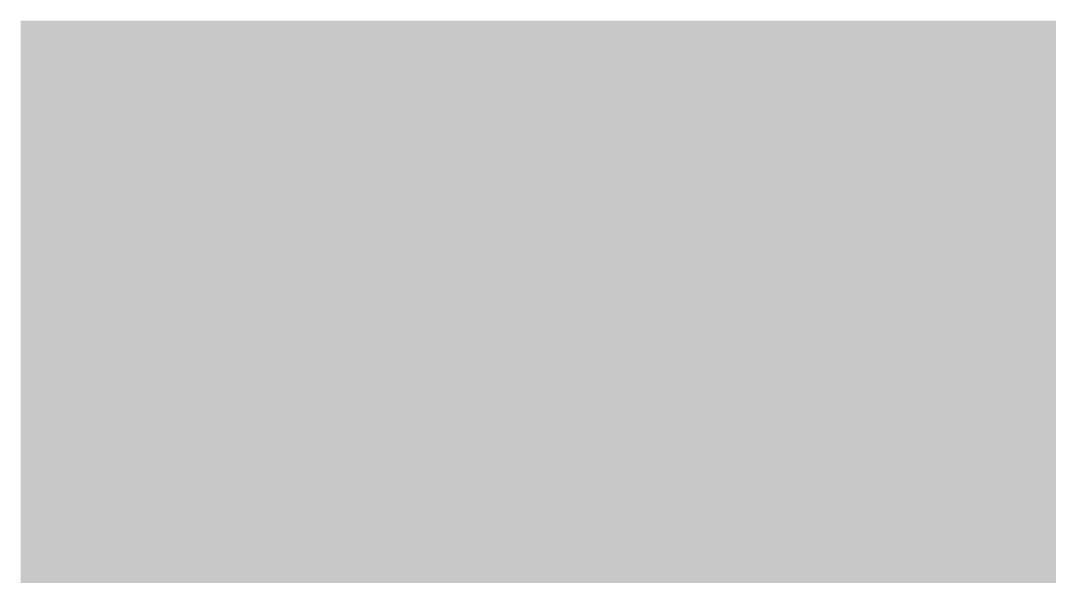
# Model space of a CAD drawing. Extents: x 0 to 100, y 0 to 127.
# Drawn here: x 0 to 63.2, y 92.7 to 126.9 of the extents above; entities that cross this region are included whole.
import ezdxf

# ---------------------------------------------------------------- set-up
doc = ezdxf.new("R2010")
doc.units = 0

msp = doc.modelspace()

# ---------------------------------------------------------------- linework, layer by layer
at = {"layer": '', "color": 0}
for points in [[(0, 125.495323), (1.388889, 125.495323), (0, 126.889715), (1.388889, 126.889715)], [(1.388889, 124.10093), (2.777778, 124.10093), (1.388889, 126.889715), (2.777778, 126.889715)], [(2.777778, 125.495323), (11.111111, 125.495323), (2.777778, 126.889715), (11.111111, 126.889715)], [(11.111111, 125.495323), (12.5, 125.495323), (11.111111, 126.889715), (12.5, 126.889715)], [(12.5, 125.495323), (18.055556, 125.495323), (12.5, 126.889715), (18.055556, 126.889715)], [(18.055556, 125.495323), (19.444444, 125.495323), (18.055556, 126.889715), (19.444444, 126.889715)], [(19.444444, 125.495323), (20.833333, 125.495323), (19.444444, 126.889715), (20.833333, 126.889715)], [(20.833333, 125.495323), (22.222222, 125.495323), (20.833333, 126.889715), (22.222222, 126.889715)], [(22.222222, 125.495323), (23.611111, 125.495323), (22.222222, 126.889715), (23.611111, 126.889715)], [(23.611111, 125.495323), (25, 125.495323), (23.611111, 126.889715), (25, 126.889715)], [(25, 125.495323), (26.388889, 125.495323), (25, 126.889715), (26.388889, 126.889715)], [(26.388889, 125.495323), (30.555556, 125.495323), (26.388889, 126.889715), (30.555556, 126.889715)], [(30.555556, 125.495323), (33.333333, 125.495323), (30.555556, 126.889715), (33.333333, 126.889715)], [(33.333333, 122.706538), (34.722222, 122.706538), (33.333333, 126.889715), (34.722222, 126.889715)], [(34.722222, 124.10093), (36.111111, 124.10093), (34.722222, 126.889715), (36.111111, 126.889715)], [(36.111111, 125.495323), (41.666667, 125.495323), (36.111111, 126.889715), (41.666667, 126.889715)], [(41.666667, 124.10093), (44.444444, 124.10093), (41.666667, 126.889715), (44.444444, 126.889715)], [(44.444444, 125.495323), (45.833333, 125.495323), (44.444444, 126.889715), (45.833333, 126.889715)], [(45.833333, 125.495323), (47.222222, 125.495323), (45.833333, 126.889715), (47.222222, 126.889715)], [(47.222222, 125.495323), (48.611111, 125.495323), (47.222222, 126.889715), (48.611111, 126.889715)], [(48.611111, 121.312145), (50, 121.312145), (48.611111, 126.889715), (50, 126.889715)], [(50, 125.495323), (51.388889, 125.495323), (50, 126.889715), (51.388889, 126.889715)], [(51.388889, 118.52336), (54.166667, 118.52336), (51.388889, 126.889715), (54.166667, 126.889715)], [(54.166667, 125.495323), (55.555556, 125.495323), (54.166667, 126.889715), (55.555556, 126.889715)], [(55.555556, 121.312145), (56.944444, 121.312145), (55.555556, 126.889715), (56.944444, 126.889715)], [(56.944444, 125.495323), (58.333333, 125.495323), (56.944444, 126.889715), (58.333333, 126.889715)], [(58.333333, 125.495323), (59.722222, 125.495323), (58.333333, 126.889715), (59.722222, 126.889715)], [(59.722222, 125.495323), (61.111111, 125.495323), (59.722222, 126.889715), (61.111111, 126.889715)], [(61.111111, 125.495323), (62.5, 125.495323), (61.111111, 126.889715), (62.5, 126.889715)], [(62.5, 124.10093), (65.277778, 124.10093), (62.5, 126.889715), (65.277778, 126.889715)], [(0, 124.10093), (1.388889, 124.10093), (0, 125.495323), (1.388889, 125.495323)], [(2.777778, 122.706538), (5.555556, 122.706538), (2.777778, 125.495323), (5.555556, 125.495323)], [(5.555556, 124.10093), (6.944444, 124.10093), (5.555556, 125.495323), (6.944444, 125.495323)], [(6.944444, 124.10093), (9.722222, 124.10093), (6.944444, 125.495323), (9.722222, 125.495323)], [(9.722222, 124.10093), (11.111111, 124.10093), (9.722222, 125.495323), (11.111111, 125.495323)], [(11.111111, 118.52336), (15.277778, 118.52336), (11.111111, 125.495323), (15.277778, 125.495323)], [(15.277778, 124.10093), (16.666667, 124.10093), (15.277778, 125.495323), (16.666667, 125.495323)], [(16.666667, 124.10093), (22.222222, 124.10093), (16.666667, 125.495323), (22.222222, 125.495323)], [(22.222222, 118.52336), (23.611111, 118.52336), (22.222222, 125.495323), (23.611111, 125.495323)], [(23.611111, 122.706538), (25, 122.706538), (23.611111, 125.495323), (25, 125.495323)], [(25, 122.706538), (26.388889, 122.706538), (25, 125.495323), (26.388889, 125.495323)], [(26.388889, 119.917753), (27.777778, 119.917753), (26.388889, 125.495323), (27.777778, 125.495323)], [(27.777778, 117.128968), (29.166667, 117.128968), (27.777778, 125.495323), (29.166667, 125.495323)], [(29.166667, 124.10093), (30.555556, 124.10093), (29.166667, 125.495323), (30.555556, 125.495323)], [(30.555556, 124.10093), (33.333333, 124.10093), (30.555556, 125.495323), (33.333333, 125.495323)], [(36.111111, 114.340183), (37.5, 114.340183), (36.111111, 125.495323), (37.5, 125.495323)], [(37.5, 124.10093), (38.888889, 124.10093), (37.5, 125.495323), (38.888889, 125.495323)], [(38.888889, 124.10093), (40.277778, 124.10093), (38.888889, 125.495323), (40.277778, 125.495323)], [(40.277778, 124.10093), (41.666667, 124.10093), (40.277778, 125.495323), (41.666667, 125.495323)], [(44.444444, 124.10093), (45.833333, 124.10093), (44.444444, 125.495323), (45.833333, 125.495323)], [(45.833333, 121.312145), (47.222222, 121.312145), (45.833333, 125.495323), (47.222222, 125.495323)], [(47.222222, 124.10093), (48.611111, 124.10093), (47.222222, 125.495323), (48.611111, 125.495323)], [(50, 124.10093), (51.388889, 124.10093), (50, 125.495323), (51.388889, 125.495323)], [(54.166667, 119.917753), (55.555556, 119.917753), (54.166667, 125.495323), (55.555556, 125.495323)], [(56.944444, 124.10093), (58.333333, 124.10093), (56.944444, 125.495323), (58.333333, 125.495323)], [(58.333333, 124.10093), (59.722222, 124.10093), (58.333333, 125.495323), (59.722222, 125.495323)], [(59.722222, 124.10093), (62.5, 124.10093), (59.722222, 125.495323), (62.5, 125.495323)], [(0, 122.706538), (1.388889, 122.706538), (0, 124.10093), (1.388889, 124.10093)], [(1.388889, 122.706538), (2.777778, 122.706538), (1.388889, 124.10093), (2.777778, 124.10093)], [(5.555556, 122.706538), (6.944444, 122.706538), (5.555556, 124.10093), (6.944444, 124.10093)], [(6.944444, 122.706538), (8.333333, 122.706538), (6.944444, 124.10093), (8.333333, 124.10093)], [(8.333333, 121.312145), (11.111111, 121.312145), (8.333333, 124.10093), (11.111111, 124.10093)], [(15.277778, 122.706538), (16.666667, 122.706538), (15.277778, 124.10093), (16.666667, 124.10093)], [(16.666667, 122.706538), (18.055556, 122.706538), (16.666667, 124.10093), (18.055556, 124.10093)], [(18.055556, 121.312145), (22.222222, 121.312145), (18.055556, 124.10093), (22.222222, 124.10093)], [(29.166667, 121.312145), (30.555556, 121.312145), (29.166667, 124.10093), (30.555556, 124.10093)], [(30.555556, 122.706538), (33.333333, 122.706538), (30.555556, 124.10093), (33.333333, 124.10093)], [(34.722222, 121.312145), (36.111111, 121.312145), (34.722222, 124.10093), (36.111111, 124.10093)], [(37.5, 119.917753), (38.888889, 119.917753), (37.5, 124.10093), (38.888889, 124.10093)], [(38.888889, 122.706538), (40.277778, 122.706538), (38.888889, 124.10093), (40.277778, 124.10093)], [(40.277778, 118.52336), (41.666667, 118.52336), (40.277778, 124.10093), (41.666667, 124.10093)], [(41.666667, 122.706538), (43.055556, 122.706538), (41.666667, 124.10093), (43.055556, 124.10093)], [(43.055556, 122.706538), (44.444444, 122.706538), (43.055556, 124.10093), (44.444444, 124.10093)], [(44.444444, 122.706538), (45.833333, 122.706538), (44.444444, 124.10093), (45.833333, 124.10093)], [(47.222222, 121.312145), (48.611111, 121.312145), (47.222222, 124.10093), (48.611111, 124.10093)], [(50, 121.312145), (51.388889, 121.312145), (50, 124.10093), (51.388889, 124.10093)], [(56.944444, 114.340183), (58.333333, 114.340183), (56.944444, 124.10093), (58.333333, 124.10093)], [(58.333333, 122.706538), (59.722222, 122.706538), (58.333333, 124.10093), (59.722222, 124.10093)], [(59.722222, 122.706538), (61.111111, 122.706538), (59.722222, 124.10093), (61.111111, 124.10093)], [(61.111111, 122.706538), (62.5, 122.706538), (61.111111, 124.10093), (62.5, 124.10093)], [(62.5, 122.706538), (65.277778, 122.706538), (62.5, 124.10093), (65.277778, 124.10093)], [(0, 121.312145), (1.388889, 121.312145), (0, 122.706538), (1.388889, 122.706538)], [(1.388889, 121.312145), (2.777778, 121.312145), (1.388889, 122.706538), (2.777778, 122.706538)], [(2.777778, 121.312145), (4.166667, 121.312145), (2.777778, 122.706538), (4.166667, 122.706538)], [(4.166667, 119.917753), (5.555556, 119.917753), (4.166667, 122.706538), (5.555556, 122.706538)], [(5.555556, 121.312145), (6.944444, 121.312145), (5.555556, 122.706538), (6.944444, 122.706538)], [(6.944444, 108.762613), (8.333333, 108.762613), (6.944444, 122.706538), (8.333333, 122.706538)], [(15.277778, 119.917753), (16.666667, 119.917753), (15.277778, 122.706538), (16.666667, 122.706538)], [(16.666667, 114.340183), (18.055556, 114.340183), (16.666667, 122.706538), (18.055556, 122.706538)], [(23.611111, 115.734575), (26.388889, 115.734575), (23.611111, 122.706538), (26.388889, 122.706538)], [(30.555556, 117.128968), (31.944444, 117.128968), (30.555556, 122.706538), (31.944444, 122.706538)], [(31.944444, 121.312145), (34.722222, 121.312145), (31.944444, 122.706538), (34.722222, 122.706538)], [(38.888889, 121.312145), (40.277778, 121.312145), (38.888889, 122.706538), (40.277778, 122.706538)], [(41.666667, 121.312145), (43.055556, 121.312145), (41.666667, 122.706538), (43.055556, 122.706538)], [(43.055556, 121.312145), (44.444444, 121.312145), (43.055556, 122.706538), (44.444444, 122.706538)], [(44.444444, 121.312145), (45.833333, 121.312145), (44.444444, 122.706538), (45.833333, 122.706538)], [(58.333333, 119.917753), (59.722222, 119.917753), (58.333333, 122.706538), (59.722222, 122.706538)], [(59.722222, 121.312145), (62.5, 121.312145), (59.722222, 122.706538), (62.5, 122.706538)], [(62.5, 121.312145), (63.888889, 121.312145), (62.5, 122.706538), (63.888889, 122.706538)], [(0, 118.52336), (1.388889, 118.52336), (0, 121.312145), (1.388889, 121.312145)], [(1.388889, 117.128968), (2.777778, 117.128968), (1.388889, 121.312145), (2.777778, 121.312145)], [(2.777778, 112.94579), (4.166667, 112.94579), (2.777778, 121.312145), (4.166667, 121.312145)], [(5.555556, 110.157005), (6.944444, 110.157005), (5.555556, 121.312145), (6.944444, 121.312145)], [(8.333333, 119.917753), (11.111111, 119.917753), (8.333333, 121.312145), (11.111111, 121.312145)], [(18.055556, 119.917753), (19.444444, 119.917753), (18.055556, 121.312145), (19.444444, 121.312145)], [(19.444444, 119.917753), (22.222222, 119.917753), (19.444444, 121.312145), (22.222222, 121.312145)], [(29.166667, 118.52336), (30.555556, 118.52336), (29.166667, 121.312145), (30.555556, 121.312145)], [(31.944444, 119.917753), (33.333333, 119.917753), (31.944444, 121.312145), (33.333333, 121.312145)], [(33.333333, 111.551398), (34.722222, 111.551398), (33.333333, 121.312145), (34.722222, 121.312145)], [(34.722222, 119.917753), (36.111111, 119.917753), (34.722222, 121.312145), (36.111111, 121.312145)], [(38.888889, 119.917753), (40.277778, 119.917753), (38.888889, 121.312145), (40.277778, 121.312145)], [(41.666667, 119.917753), (44.444444, 119.917753), (41.666667, 121.312145), (44.444444, 121.312145)], [(44.444444, 118.52336), (45.833333, 118.52336), (44.444444, 121.312145), (45.833333, 121.312145)], [(45.833333, 119.917753), (47.222222, 119.917753), (45.833333, 121.312145), (47.222222, 121.312145)], [(47.222222, 119.917753), (48.611111, 119.917753), (47.222222, 121.312145), (48.611111, 121.312145)], [(48.611111, 119.917753), (51.388889, 119.917753), (48.611111, 121.312145), (51.388889, 121.312145)], [(55.555556, 119.917753), (56.944444, 119.917753), (55.555556, 121.312145), (56.944444, 121.312145)], [(59.722222, 114.340183), (61.111111, 114.340183), (59.722222, 121.312145), (61.111111, 121.312145)], [(61.111111, 119.917753), (62.5, 119.917753), (61.111111, 121.312145), (62.5, 121.312145)], [(62.5, 117.128968), (65.277778, 117.128968), (62.5, 121.312145), (65.277778, 121.312145)], [(4.166667, 117.128968), (5.555556, 117.128968), (4.166667, 119.917753), (5.555556, 119.917753)], [(8.333333, 118.52336), (9.722222, 118.52336), (8.333333, 119.917753), (9.722222, 119.917753)], [(9.722222, 118.52336), (11.111111, 118.52336), (9.722222, 119.917753), (11.111111, 119.917753)], [(15.277778, 112.94579), (16.666667, 112.94579), (15.277778, 119.917753), (16.666667, 119.917753)], [(18.055556, 114.340183), (20.833333, 114.340183), (18.055556, 119.917753), (20.833333, 119.917753)], [(20.833333, 118.52336), (22.222222, 118.52336), (20.833333, 119.917753), (22.222222, 119.917753)], [(26.388889, 118.52336), (27.777778, 118.52336), (26.388889, 119.917753), (27.777778, 119.917753)], [(31.944444, 118.52336), (33.333333, 118.52336), (31.944444, 119.917753), (33.333333, 119.917753)], [(34.722222, 107.36822), (36.111111, 107.36822), (34.722222, 119.917753), (36.111111, 119.917753)], [(37.5, 117.128968), (38.888889, 117.128968), (37.5, 119.917753), (38.888889, 119.917753)], [(38.888889, 117.128968), (40.277778, 117.128968), (38.888889, 119.917753), (40.277778, 119.917753)], [(41.666667, 118.52336), (43.055556, 118.52336), (41.666667, 119.917753), (43.055556, 119.917753)], [(43.055556, 118.52336), (44.444444, 118.52336), (43.055556, 119.917753), (44.444444, 119.917753)], [(45.833333, 118.52336), (48.611111, 118.52336), (45.833333, 119.917753), (48.611111, 119.917753)], [(48.611111, 118.52336), (50, 118.52336), (48.611111, 119.917753), (50, 119.917753)], [(50, 118.52336), (51.388889, 118.52336), (50, 119.917753), (51.388889, 119.917753)], [(54.166667, 117.128968), (55.555556, 117.128968), (54.166667, 119.917753), (55.555556, 119.917753)], [(55.555556, 118.52336), (56.944444, 118.52336), (55.555556, 119.917753), (56.944444, 119.917753)], [(58.333333, 118.52336), (59.722222, 118.52336), (58.333333, 119.917753), (59.722222, 119.917753)], [(61.111111, 115.734575), (62.5, 115.734575), (61.111111, 119.917753), (62.5, 119.917753)], [(0, 104.579435), (1.388889, 104.579435), (0, 118.52336), (1.388889, 118.52336)], [(8.333333, 117.128968), (11.111111, 117.128968), (8.333333, 118.52336), (11.111111, 118.52336)], [(11.111111, 117.128968), (12.5, 117.128968), (11.111111, 118.52336), (12.5, 118.52336)], [(12.5, 104.579435), (15.277778, 104.579435), (12.5, 118.52336), (15.277778, 118.52336)], [(20.833333, 117.128968), (23.611111, 117.128968), (20.833333, 118.52336), (23.611111, 118.52336)], [(26.388889, 110.157005), (27.777778, 110.157005), (26.388889, 118.52336), (27.777778, 118.52336)], [(29.166667, 117.128968), (30.555556, 117.128968), (29.166667, 118.52336), (30.555556, 118.52336)], [(31.944444, 117.128968), (33.333333, 117.128968), (31.944444, 118.52336), (33.333333, 118.52336)], [(40.277778, 117.128968), (43.055556, 117.128968), (40.277778, 118.52336), (43.055556, 118.52336)], [(43.055556, 115.734575), (44.444444, 115.734575), (43.055556, 118.52336), (44.444444, 118.52336)], [(44.444444, 115.734575), (45.833333, 115.734575), (44.444444, 118.52336), (45.833333, 118.52336)], [(45.833333, 117.128968), (50, 117.128968), (45.833333, 118.52336), (50, 118.52336)], [(50, 117.128968), (54.166667, 117.128968), (50, 118.52336), (54.166667, 118.52336)], [(55.555556, 117.128968), (56.944444, 117.128968), (55.555556, 118.52336), (56.944444, 118.52336)], [(58.333333, 117.128968), (59.722222, 117.128968), (58.333333, 118.52336), (59.722222, 118.52336)], [(1.388889, 112.94579), (2.777778, 112.94579), (1.388889, 117.128968), (2.777778, 117.128968)], [(4.166667, 114.340183), (5.555556, 114.340183), (4.166667, 117.128968), (5.555556, 117.128968)], [(8.333333, 115.734575), (9.722222, 115.734575), (8.333333, 117.128968), (9.722222, 117.128968)], [(9.722222, 107.36822), (12.5, 107.36822), (9.722222, 117.128968), (12.5, 117.128968)], [(20.833333, 114.340183), (22.222222, 114.340183), (20.833333, 117.128968), (22.222222, 117.128968)], [(22.222222, 115.734575), (23.611111, 115.734575), (22.222222, 117.128968), (23.611111, 117.128968)], [(27.777778, 115.734575), (33.333333, 115.734575), (27.777778, 117.128968), (33.333333, 117.128968)], [(37.5, 110.157005), (38.888889, 110.157005), (37.5, 117.128968), (38.888889, 117.128968)], [(38.888889, 115.734575), (40.277778, 115.734575), (38.888889, 117.128968), (40.277778, 117.128968)], [(40.277778, 112.94579), (43.055556, 112.94579), (40.277778, 117.128968), (43.055556, 117.128968)], [(45.833333, 114.340183), (47.222222, 114.340183), (45.833333, 117.128968), (47.222222, 117.128968)], [(47.222222, 115.734575), (48.611111, 115.734575), (47.222222, 117.128968), (48.611111, 117.128968)], [(48.611111, 115.734575), (56.944444, 115.734575), (48.611111, 117.128968), (56.944444, 117.128968)], [(58.333333, 115.734575), (59.722222, 115.734575), (58.333333, 117.128968), (59.722222, 117.128968)], [(62.5, 114.340183), (63.888889, 114.340183), (62.5, 117.128968), (63.888889, 117.128968)], [(8.333333, 105.973828), (9.722222, 105.973828), (8.333333, 115.734575), (9.722222, 115.734575)], [(22.222222, 114.340183), (25, 114.340183), (22.222222, 115.734575), (25, 115.734575)], [(25, 111.551398), (26.388889, 111.551398), (25, 115.734575), (26.388889, 115.734575)], [(27.777778, 110.157005), (30.555556, 110.157005), (27.777778, 115.734575), (30.555556, 115.734575)], [(30.555556, 110.157005), (31.944444, 110.157005), (30.555556, 115.734575), (31.944444, 115.734575)], [(31.944444, 111.551398), (33.333333, 111.551398), (31.944444, 115.734575), (33.333333, 115.734575)], [(38.888889, 112.94579), (40.277778, 112.94579), (38.888889, 115.734575), (40.277778, 115.734575)], [(43.055556, 114.340183), (44.444444, 114.340183), (43.055556, 115.734575), (44.444444, 115.734575)], [(44.444444, 112.94579), (45.833333, 112.94579), (44.444444, 115.734575), (45.833333, 115.734575)], [(47.222222, 114.340183), (48.611111, 114.340183), (47.222222, 115.734575), (48.611111, 115.734575)], [(48.611111, 114.340183), (50, 114.340183), (48.611111, 115.734575), (50, 115.734575)], [(50, 112.94579), (51.388889, 112.94579), (50, 115.734575), (51.388889, 115.734575)], [(51.388889, 114.340183), (52.777778, 114.340183), (51.388889, 115.734575), (52.777778, 115.734575)], [(52.777778, 114.340183), (54.166667, 114.340183), (52.777778, 115.734575), (54.166667, 115.734575)], [(54.166667, 114.340183), (56.944444, 114.340183), (54.166667, 115.734575), (56.944444, 115.734575)], [(58.333333, 114.340183), (59.722222, 114.340183), (58.333333, 115.734575), (59.722222, 115.734575)], [(61.111111, 114.340183), (62.5, 114.340183), (61.111111, 115.734575), (62.5, 115.734575)], [(4.166667, 105.973828), (5.555556, 105.973828), (4.166667, 114.340183), (5.555556, 114.340183)], [(16.666667, 112.94579), (25, 112.94579), (16.666667, 114.340183), (25, 114.340183)], [(36.111111, 112.94579), (37.5, 112.94579), (36.111111, 114.340183), (37.5, 114.340183)], [(43.055556, 112.94579), (44.444444, 112.94579), (43.055556, 114.340183), (44.444444, 114.340183)], [(45.833333, 112.94579), (48.611111, 112.94579), (45.833333, 114.340183), (48.611111, 114.340183)], [(48.611111, 112.94579), (50, 112.94579), (48.611111, 114.340183), (50, 114.340183)], [(51.388889, 112.94579), (55.555556, 112.94579), (51.388889, 114.340183), (55.555556, 114.340183)], [(55.555556, 112.94579), (58.333333, 112.94579), (55.555556, 114.340183), (58.333333, 114.340183)], [(58.333333, 112.94579), (63.888889, 112.94579), (58.333333, 114.340183), (63.888889, 114.340183)], [(1.388889, 111.551398), (2.777778, 111.551398), (1.388889, 112.94579), (2.777778, 112.94579)], [(2.777778, 111.551398), (4.166667, 111.551398), (2.777778, 112.94579), (4.166667, 112.94579)], [(15.277778, 111.551398), (16.666667, 111.551398), (15.277778, 112.94579), (16.666667, 112.94579)], [(16.666667, 111.551398), (18.055556, 111.551398), (16.666667, 112.94579), (18.055556, 112.94579)], [(18.055556, 105.973828), (19.444444, 105.973828), (18.055556, 112.94579), (19.444444, 112.94579)], [(19.444444, 111.551398), (22.222222, 111.551398), (19.444444, 112.94579), (22.222222, 112.94579)], [(22.222222, 110.157005), (25, 110.157005), (22.222222, 112.94579), (25, 112.94579)], [(36.111111, 111.551398), (37.5, 111.551398), (36.111111, 112.94579), (37.5, 112.94579)], [(38.888889, 111.551398), (43.055556, 111.551398), (38.888889, 112.94579), (43.055556, 112.94579)], [(43.055556, 111.551398), (45.833333, 111.551398), (43.055556, 112.94579), (45.833333, 112.94579)], [(45.833333, 111.551398), (48.611111, 111.551398), (45.833333, 112.94579), (48.611111, 112.94579)], [(48.611111, 111.551398), (50, 111.551398), (48.611111, 112.94579), (50, 112.94579)], [(50, 108.762613), (52.777778, 108.762613), (50, 112.94579), (52.777778, 112.94579)], [(52.777778, 111.551398), (54.166667, 111.551398), (52.777778, 112.94579), (54.166667, 112.94579)], [(54.166667, 111.551398), (58.333333, 111.551398), (54.166667, 112.94579), (58.333333, 112.94579)], [(58.333333, 111.551398), (59.722222, 111.551398), (58.333333, 112.94579), (59.722222, 112.94579)], [(59.722222, 107.36822), (61.111111, 107.36822), (59.722222, 112.94579), (61.111111, 112.94579)], [(61.111111, 110.157005), (62.5, 110.157005), (61.111111, 112.94579), (62.5, 112.94579)], [(62.5, 111.551398), (70.833333, 111.551398), (62.5, 112.94579), (70.833333, 112.94579)], [(1.388889, 110.157005), (2.777778, 110.157005), (1.388889, 111.551398), (2.777778, 111.551398)], [(2.777778, 110.157005), (4.166667, 110.157005), (2.777778, 111.551398), (4.166667, 111.551398)], [(15.277778, 110.157005), (18.055556, 110.157005), (15.277778, 111.551398), (18.055556, 111.551398)], [(19.444444, 110.157005), (22.222222, 110.157005), (19.444444, 111.551398), (22.222222, 111.551398)], [(25, 107.36822), (26.388889, 107.36822), (25, 111.551398), (26.388889, 111.551398)], [(31.944444, 110.157005), (34.722222, 110.157005), (31.944444, 111.551398), (34.722222, 111.551398)], [(36.111111, 110.157005), (37.5, 110.157005), (36.111111, 111.551398), (37.5, 111.551398)], [(38.888889, 110.157005), (40.277778, 110.157005), (38.888889, 111.551398), (40.277778, 111.551398)], [(40.277778, 108.762613), (41.666667, 108.762613), (40.277778, 111.551398), (41.666667, 111.551398)], [(41.666667, 110.157005), (43.055556, 110.157005), (41.666667, 111.551398), (43.055556, 111.551398)], [(43.055556, 103.185043), (44.444444, 103.185043), (43.055556, 111.551398), (44.444444, 111.551398)], [(44.444444, 110.157005), (47.222222, 110.157005), (44.444444, 111.551398), (47.222222, 111.551398)], [(47.222222, 105.973828), (50, 105.973828), (47.222222, 111.551398), (50, 111.551398)], [(52.777778, 110.157005), (55.555556, 110.157005), (52.777778, 111.551398), (55.555556, 111.551398)], [(55.555556, 108.762613), (59.722222, 108.762613), (55.555556, 111.551398), (59.722222, 111.551398)], [(62.5, 110.157005), (63.888889, 110.157005), (62.5, 111.551398), (63.888889, 111.551398)], [(1.388889, 105.973828), (2.777778, 105.973828), (1.388889, 110.157005), (2.777778, 110.157005)], [(2.777778, 108.762613), (4.166667, 108.762613), (2.777778, 110.157005), (4.166667, 110.157005)], [(5.555556, 108.762613), (6.944444, 108.762613), (5.555556, 110.157005), (6.944444, 110.157005)], [(15.277778, 101.79065), (16.666667, 101.79065), (15.277778, 110.157005), (16.666667, 110.157005)], [(16.666667, 108.762613), (18.055556, 108.762613), (16.666667, 110.157005), (18.055556, 110.157005)], [(19.444444, 108.762613), (25, 108.762613), (19.444444, 110.157005), (25, 110.157005)], [(26.388889, 108.762613), (29.166667, 108.762613), (26.388889, 110.157005), (29.166667, 110.157005)], [(29.166667, 108.762613), (31.944444, 108.762613), (29.166667, 110.157005), (31.944444, 110.157005)], [(31.944444, 108.762613), (33.333333, 108.762613), (31.944444, 110.157005), (33.333333, 110.157005)], [(33.333333, 108.762613), (34.722222, 108.762613), (33.333333, 110.157005), (34.722222, 110.157005)], [(36.111111, 108.762613), (40.277778, 108.762613), (36.111111, 110.157005), (40.277778, 110.157005)], [(41.666667, 105.973828), (43.055556, 105.973828), (41.666667, 110.157005), (43.055556, 110.157005)], [(44.444444, 104.579435), (47.222222, 104.579435), (44.444444, 110.157005), (47.222222, 110.157005)], [(52.777778, 105.973828), (54.166667, 105.973828), (52.777778, 110.157005), (54.166667, 110.157005)], [(54.166667, 108.762613), (55.555556, 108.762613), (54.166667, 110.157005), (55.555556, 110.157005)], [(61.111111, 107.36822), (62.5, 107.36822), (61.111111, 110.157005), (62.5, 110.157005)], [(62.5, 108.762613), (63.888889, 108.762613), (62.5, 110.157005), (63.888889, 110.157005)], [(2.777778, 96.213081), (4.166667, 96.213081), (2.777778, 108.762613), (4.166667, 108.762613)], [(5.555556, 105.973828), (6.944444, 105.973828), (5.555556, 108.762613), (6.944444, 108.762613)], [(6.944444, 107.36822), (8.333333, 107.36822), (6.944444, 108.762613), (8.333333, 108.762613)], [(16.666667, 99.001866), (18.055556, 99.001866), (16.666667, 108.762613), (18.055556, 108.762613)], [(19.444444, 99.001866), (20.833333, 99.001866), (19.444444, 108.762613), (20.833333, 108.762613)], [(20.833333, 107.36822), (22.222222, 107.36822), (20.833333, 108.762613), (22.222222, 108.762613)], [(22.222222, 107.36822), (23.611111, 107.36822), (22.222222, 108.762613), (23.611111, 108.762613)], [(23.611111, 92.029903), (25, 92.029903), (23.611111, 108.762613), (25, 108.762613)], [(26.388889, 105.973828), (27.777778, 105.973828), (26.388889, 108.762613), (27.777778, 108.762613)], [(27.777778, 107.36822), (29.166667, 107.36822), (27.777778, 108.762613), (29.166667, 108.762613)], [(29.166667, 107.36822), (30.555556, 107.36822), (29.166667, 108.762613), (30.555556, 108.762613)], [(30.555556, 99.001866), (33.333333, 99.001866), (30.555556, 108.762613), (33.333333, 108.762613)], [(33.333333, 105.973828), (34.722222, 105.973828), (33.333333, 108.762613), (34.722222, 108.762613)], [(36.111111, 101.79065), (37.5, 101.79065), (36.111111, 108.762613), (37.5, 108.762613)], [(37.5, 104.579435), (41.666667, 104.579435), (37.5, 108.762613), (41.666667, 108.762613)], [(50, 107.36822), (51.388889, 107.36822), (50, 108.762613), (51.388889, 108.762613)], [(51.388889, 104.579435), (52.777778, 104.579435), (51.388889, 108.762613), (52.777778, 108.762613)], [(54.166667, 105.973828), (56.944444, 105.973828), (54.166667, 108.762613), (56.944444, 108.762613)], [(56.944444, 107.36822), (59.722222, 107.36822), (56.944444, 108.762613), (59.722222, 108.762613)], [(62.5, 105.973828), (63.888889, 105.973828), (62.5, 108.762613), (63.888889, 108.762613)], [(6.944444, 105.973828), (8.333333, 105.973828), (6.944444, 107.36822), (8.333333, 107.36822)], [(9.722222, 105.973828), (12.5, 105.973828), (9.722222, 107.36822), (12.5, 107.36822)], [(20.833333, 105.973828), (22.222222, 105.973828), (20.833333, 107.36822), (22.222222, 107.36822)], [(22.222222, 103.185043), (23.611111, 103.185043), (22.222222, 107.36822), (23.611111, 107.36822)], [(25, 97.607473), (26.388889, 97.607473), (25, 107.36822), (26.388889, 107.36822)], [(27.777778, 105.973828), (29.166667, 105.973828), (27.777778, 107.36822), (29.166667, 107.36822)], [(29.166667, 97.607473), (30.555556, 97.607473), (29.166667, 107.36822), (30.555556, 107.36822)], [(34.722222, 105.973828), (36.111111, 105.973828), (34.722222, 107.36822), (36.111111, 107.36822)], [(50, 104.579435), (51.388889, 104.579435), (50, 107.36822), (51.388889, 107.36822)], [(56.944444, 105.973828), (59.722222, 105.973828), (56.944444, 107.36822), (59.722222, 107.36822)], [(59.722222, 105.973828), (61.111111, 105.973828), (59.722222, 107.36822), (61.111111, 107.36822)], [(61.111111, 104.579435), (62.5, 104.579435), (61.111111, 107.36822), (62.5, 107.36822)], [(1.388889, 104.579435), (2.777778, 104.579435), (1.388889, 105.973828), (2.777778, 105.973828)], [(4.166667, 104.579435), (5.555556, 104.579435), (4.166667, 105.973828), (5.555556, 105.973828)], [(5.555556, 104.579435), (6.944444, 104.579435), (5.555556, 105.973828), (6.944444, 105.973828)], [(6.944444, 104.579435), (8.333333, 104.579435), (6.944444, 105.973828), (8.333333, 105.973828)], [(8.333333, 103.185043), (9.722222, 103.185043), (8.333333, 105.973828), (9.722222, 105.973828)], [(9.722222, 104.579435), (11.111111, 104.579435), (9.722222, 105.973828), (11.111111, 105.973828)], [(11.111111, 103.185043), (12.5, 103.185043), (11.111111, 105.973828), (12.5, 105.973828)], [(18.055556, 104.579435), (19.444444, 104.579435), (18.055556, 105.973828), (19.444444, 105.973828)], [(20.833333, 103.185043), (22.222222, 103.185043), (20.833333, 105.973828), (22.222222, 105.973828)], [(26.388889, 101.79065), (29.166667, 101.79065), (26.388889, 105.973828), (29.166667, 105.973828)], [(33.333333, 104.579435), (34.722222, 104.579435), (33.333333, 105.973828), (34.722222, 105.973828)], [(34.722222, 104.579435), (36.111111, 104.579435), (34.722222, 105.973828), (36.111111, 105.973828)], [(41.666667, 103.185043), (43.055556, 103.185043), (41.666667, 105.973828), (43.055556, 105.973828)], [(47.222222, 104.579435), (48.611111, 104.579435), (47.222222, 105.973828), (48.611111, 105.973828)], [(48.611111, 104.579435), (50, 104.579435), (48.611111, 105.973828), (50, 105.973828)], [(52.777778, 104.579435), (56.944444, 104.579435), (52.777778, 105.973828), (56.944444, 105.973828)], [(56.944444, 103.185043), (59.722222, 103.185043), (56.944444, 105.973828), (59.722222, 105.973828)], [(59.722222, 104.579435), (61.111111, 104.579435), (59.722222, 105.973828), (61.111111, 105.973828)], [(62.5, 104.579435), (65.277778, 104.579435), (62.5, 105.973828), (65.277778, 105.973828)], [(0, 103.185043), (1.388889, 103.185043), (0, 104.579435), (1.388889, 104.579435)], [(1.388889, 103.185043), (2.777778, 103.185043), (1.388889, 104.579435), (2.777778, 104.579435)], [(4.166667, 101.79065), (5.555556, 101.79065), (4.166667, 104.579435), (5.555556, 104.579435)], [(5.555556, 103.185043), (8.333333, 103.185043), (5.555556, 104.579435), (8.333333, 104.579435)], [(9.722222, 103.185043), (11.111111, 103.185043), (9.722222, 104.579435), (11.111111, 104.579435)], [(12.5, 103.185043), (15.277778, 103.185043), (12.5, 104.579435), (15.277778, 104.579435)], [(18.055556, 97.607473), (19.444444, 97.607473), (18.055556, 104.579435), (19.444444, 104.579435)], [(33.333333, 100.396258), (34.722222, 100.396258), (33.333333, 104.579435), (34.722222, 104.579435)], [(34.722222, 101.79065), (36.111111, 101.79065), (34.722222, 104.579435), (36.111111, 104.579435)], [(37.5, 103.185043), (38.888889, 103.185043), (37.5, 104.579435), (38.888889, 104.579435)], [(38.888889, 103.185043), (41.666667, 103.185043), (38.888889, 104.579435), (41.666667, 104.579435)], [(44.444444, 103.185043), (47.222222, 103.185043), (44.444444, 104.579435), (47.222222, 104.579435)], [(47.222222, 103.185043), (48.611111, 103.185043), (47.222222, 104.579435), (48.611111, 104.579435)], [(48.611111, 103.185043), (54.166667, 103.185043), (48.611111, 104.579435), (54.166667, 104.579435)], [(54.166667, 103.185043), (56.944444, 103.185043), (54.166667, 104.579435), (56.944444, 104.579435)], [(59.722222, 103.185043), (62.5, 103.185043), (59.722222, 104.579435), (62.5, 104.579435)], [(62.5, 103.185043), (65.277778, 103.185043), (62.5, 104.579435), (65.277778, 104.579435)], [(0, 101.79065), (1.388889, 101.79065), (0, 103.185043), (1.388889, 103.185043)], [(1.388889, 100.396258), (2.777778, 100.396258), (1.388889, 103.185043), (2.777778, 103.185043)], [(5.555556, 100.396258), (6.944444, 100.396258), (5.555556, 103.185043), (6.944444, 103.185043)], [(6.944444, 101.79065), (8.333333, 101.79065), (6.944444, 103.185043), (8.333333, 103.185043)], [(8.333333, 101.79065), (9.722222, 101.79065), (8.333333, 103.185043), (9.722222, 103.185043)], [(9.722222, 101.79065), (11.111111, 101.79065), (9.722222, 103.185043), (11.111111, 103.185043)], [(11.111111, 100.396258), (12.5, 100.396258), (11.111111, 103.185043), (12.5, 103.185043)], [(12.5, 101.79065), (15.277778, 101.79065), (12.5, 103.185043), (15.277778, 103.185043)], [(20.833333, 100.396258), (22.222222, 100.396258), (20.833333, 103.185043), (22.222222, 103.185043)], [(22.222222, 101.79065), (23.611111, 101.79065), (22.222222, 103.185043), (23.611111, 103.185043)], [(37.5, 101.79065), (41.666667, 101.79065), (37.5, 103.185043), (41.666667, 103.185043)], [(41.666667, 101.79065), (43.055556, 101.79065), (41.666667, 103.185043), (43.055556, 103.185043)], [(43.055556, 101.79065), (45.833333, 101.79065), (43.055556, 103.185043), (45.833333, 103.185043)], [(45.833333, 101.79065), (50, 101.79065), (45.833333, 103.185043), (50, 103.185043)], [(50, 101.79065), (54.166667, 101.79065), (50, 103.185043), (54.166667, 103.185043)], [(54.166667, 101.79065), (59.722222, 101.79065), (54.166667, 103.185043), (59.722222, 103.185043)], [(59.722222, 101.79065), (61.111111, 101.79065), (59.722222, 103.185043), (61.111111, 103.185043)], [(61.111111, 93.424296), (62.5, 93.424296), (61.111111, 103.185043), (62.5, 103.185043)], [(62.5, 101.79065), (63.888889, 101.79065), (62.5, 103.185043), (63.888889, 103.185043)], [(0, 99.001866), (1.388889, 99.001866), (0, 101.79065), (1.388889, 101.79065)], [(4.166667, 100.396258), (5.555556, 100.396258), (4.166667, 101.79065), (5.555556, 101.79065)], [(6.944444, 100.396258), (8.333333, 100.396258), (6.944444, 101.79065), (8.333333, 101.79065)], [(8.333333, 99.001866), (11.111111, 99.001866), (8.333333, 101.79065), (11.111111, 101.79065)], [(12.5, 100.396258), (16.666667, 100.396258), (12.5, 101.79065), (16.666667, 101.79065)], [(22.222222, 99.001866), (23.611111, 99.001866), (22.222222, 101.79065), (23.611111, 101.79065)], [(26.388889, 97.607473), (27.777778, 97.607473), (26.388889, 101.79065), (27.777778, 101.79065)], [(27.777778, 100.396258), (29.166667, 100.396258), (27.777778, 101.79065), (29.166667, 101.79065)], [(34.722222, 100.396258), (40.277778, 100.396258), (34.722222, 101.79065), (40.277778, 101.79065)], [(40.277778, 100.396258), (43.055556, 100.396258), (40.277778, 101.79065), (43.055556, 101.79065)], [(43.055556, 100.396258), (48.611111, 100.396258), (43.055556, 101.79065), (48.611111, 101.79065)], [(48.611111, 100.396258), (51.388889, 100.396258), (48.611111, 101.79065), (51.388889, 101.79065)], [(51.388889, 99.001866), (54.166667, 99.001866), (51.388889, 101.79065), (54.166667, 101.79065)], [(54.166667, 100.396258), (55.555556, 100.396258), (54.166667, 101.79065), (55.555556, 101.79065)], [(55.555556, 94.818688), (56.944444, 94.818688), (55.555556, 101.79065), (56.944444, 101.79065)], [(56.944444, 100.396258), (58.333333, 100.396258), (56.944444, 101.79065), (58.333333, 101.79065)], [(58.333333, 93.424296), (61.111111, 93.424296), (58.333333, 101.79065), (61.111111, 101.79065)], [(62.5, 94.818688), (63.888889, 94.818688), (62.5, 101.79065), (63.888889, 101.79065)], [(1.388889, 97.607473), (2.777778, 97.607473), (1.388889, 100.396258), (2.777778, 100.396258)], [(4.166667, 96.213081), (6.944444, 96.213081), (4.166667, 100.396258), (6.944444, 100.396258)], [(6.944444, 99.001866), (8.333333, 99.001866), (6.944444, 100.396258), (8.333333, 100.396258)], [(11.111111, 99.001866), (13.888889, 99.001866), (11.111111, 100.396258), (13.888889, 100.396258)], [(13.888889, 96.213081), (16.666667, 96.213081), (13.888889, 100.396258), (16.666667, 100.396258)], [(20.833333, 94.818688), (22.222222, 94.818688), (20.833333, 100.396258), (22.222222, 100.396258)], [(27.777778, 86.452333), (29.166667, 86.452333), (27.777778, 100.396258), (29.166667, 100.396258)], [(33.333333, 99.001866), (37.5, 99.001866), (33.333333, 100.396258), (37.5, 100.396258)], [(37.5, 99.001866), (40.277778, 99.001866), (37.5, 100.396258), (40.277778, 100.396258)], [(40.277778, 99.001866), (45.833333, 99.001866), (40.277778, 100.396258), (45.833333, 100.396258)], [(45.833333, 97.607473), (50, 97.607473), (45.833333, 100.396258), (50, 100.396258)], [(50, 99.001866), (51.388889, 99.001866), (50, 100.396258), (51.388889, 100.396258)], [(54.166667, 94.818688), (55.555556, 94.818688), (54.166667, 100.396258), (55.555556, 100.396258)], [(56.944444, 93.424296), (58.333333, 93.424296), (56.944444, 100.396258), (58.333333, 100.396258)], [(0, 97.607473), (1.388889, 97.607473), (0, 99.001866), (1.388889, 99.001866)], [(6.944444, 96.213081), (8.333333, 96.213081), (6.944444, 99.001866), (8.333333, 99.001866)], [(8.333333, 94.818688), (9.722222, 94.818688), (8.333333, 99.001866), (9.722222, 99.001866)], [(9.722222, 97.607473), (12.5, 97.607473), (9.722222, 99.001866), (12.5, 99.001866)], [(12.5, 97.607473), (13.888889, 97.607473), (12.5, 99.001866), (13.888889, 99.001866)], [(16.666667, 96.213081), (18.055556, 96.213081), (16.666667, 99.001866), (18.055556, 99.001866)], [(19.444444, 96.213081), (20.833333, 96.213081), (19.444444, 99.001866), (20.833333, 99.001866)], [(22.222222, 97.607473), (23.611111, 97.607473), (22.222222, 99.001866), (23.611111, 99.001866)], [(30.555556, 97.607473), (31.944444, 97.607473), (30.555556, 99.001866), (31.944444, 99.001866)], [(31.944444, 97.607473), (33.333333, 97.607473), (31.944444, 99.001866), (33.333333, 99.001866)], [(33.333333, 97.607473), (36.111111, 97.607473), (33.333333, 99.001866), (36.111111, 99.001866)], [(36.111111, 97.607473), (38.888889, 97.607473), (36.111111, 99.001866), (38.888889, 99.001866)], [(38.888889, 96.213081), (41.666667, 96.213081), (38.888889, 99.001866), (41.666667, 99.001866)], [(41.666667, 93.424296), (45.833333, 93.424296), (41.666667, 99.001866), (45.833333, 99.001866)], [(50, 85.057941), (52.777778, 85.057941), (50, 99.001866), (52.777778, 99.001866)], [(52.777778, 94.818688), (54.166667, 94.818688), (52.777778, 99.001866), (54.166667, 99.001866)], [(0, 96.213081), (1.388889, 96.213081), (0, 97.607473), (1.388889, 97.607473)], [(1.388889, 93.424296), (2.777778, 93.424296), (1.388889, 97.607473), (2.777778, 97.607473)], [(9.722222, 96.213081), (11.111111, 96.213081), (9.722222, 97.607473), (11.111111, 97.607473)], [(11.111111, 96.213081), (12.5, 96.213081), (11.111111, 97.607473), (12.5, 97.607473)], [(12.5, 82.269156), (13.888889, 82.269156), (12.5, 97.607473), (13.888889, 97.607473)], [(18.055556, 96.213081), (19.444444, 96.213081), (18.055556, 97.607473), (19.444444, 97.607473)], [(22.222222, 96.213081), (23.611111, 96.213081), (22.222222, 97.607473), (23.611111, 97.607473)], [(25, 96.213081), (27.777778, 96.213081), (25, 97.607473), (27.777778, 97.607473)], [(29.166667, 87.846726), (30.555556, 87.846726), (29.166667, 97.607473), (30.555556, 97.607473)], [(30.555556, 96.213081), (31.944444, 96.213081), (30.555556, 97.607473), (31.944444, 97.607473)], [(31.944444, 96.213081), (34.722222, 96.213081), (31.944444, 97.607473), (34.722222, 97.607473)], [(34.722222, 96.213081), (36.111111, 96.213081), (34.722222, 97.607473), (36.111111, 97.607473)], [(36.111111, 92.029903), (38.888889, 92.029903), (36.111111, 97.607473), (38.888889, 97.607473)], [(45.833333, 86.452333), (48.611111, 86.452333), (45.833333, 97.607473), (48.611111, 97.607473)], [(48.611111, 96.213081), (50, 96.213081), (48.611111, 97.607473), (50, 97.607473)], [(0, 94.818688), (1.388889, 94.818688), (0, 96.213081), (1.388889, 96.213081)], [(2.777778, 94.818688), (4.166667, 94.818688), (2.777778, 96.213081), (4.166667, 96.213081)], [(4.166667, 94.818688), (5.555556, 94.818688), (4.166667, 96.213081), (5.555556, 96.213081)], [(5.555556, 94.818688), (8.333333, 94.818688), (5.555556, 96.213081), (8.333333, 96.213081)], [(9.722222, 94.818688), (12.5, 94.818688), (9.722222, 96.213081), (12.5, 96.213081)], [(13.888889, 94.818688), (15.277778, 94.818688), (13.888889, 96.213081), (15.277778, 96.213081)], [(15.277778, 94.818688), (19.444444, 94.818688), (15.277778, 96.213081), (19.444444, 96.213081)], [(19.444444, 93.424296), (20.833333, 93.424296), (19.444444, 96.213081), (20.833333, 96.213081)], [(22.222222, 94.818688), (23.611111, 94.818688), (22.222222, 96.213081), (23.611111, 96.213081)], [(25, 94.818688), (27.777778, 94.818688), (25, 96.213081), (27.777778, 96.213081)], [(30.555556, 87.846726), (33.333333, 87.846726), (30.555556, 96.213081), (33.333333, 96.213081)], [(33.333333, 92.029903), (34.722222, 92.029903), (33.333333, 96.213081), (34.722222, 96.213081)], [(34.722222, 93.424296), (36.111111, 93.424296), (34.722222, 96.213081), (36.111111, 96.213081)], [(38.888889, 92.029903), (41.666667, 92.029903), (38.888889, 96.213081), (41.666667, 96.213081)], [(48.611111, 86.452333), (50, 86.452333), (48.611111, 96.213081), (50, 96.213081)], [(0, 93.424296), (1.388889, 93.424296), (0, 94.818688), (1.388889, 94.818688)], [(2.777778, 93.424296), (4.166667, 93.424296), (2.777778, 94.818688), (4.166667, 94.818688)], [(4.166667, 93.424296), (8.333333, 93.424296), (4.166667, 94.818688), (8.333333, 94.818688)], [(8.333333, 93.424296), (11.111111, 93.424296), (8.333333, 94.818688), (11.111111, 94.818688)], [(11.111111, 93.424296), (12.5, 93.424296), (11.111111, 94.818688), (12.5, 94.818688)], [(13.888889, 93.424296), (15.277778, 93.424296), (13.888889, 94.818688), (15.277778, 94.818688)], [(15.277778, 93.424296), (16.666667, 93.424296), (15.277778, 94.818688), (16.666667, 94.818688)], [(16.666667, 93.424296), (19.444444, 93.424296), (16.666667, 94.818688), (19.444444, 94.818688)], [(20.833333, 93.424296), (22.222222, 93.424296), (20.833333, 94.818688), (22.222222, 94.818688)], [(22.222222, 92.029903), (23.611111, 92.029903), (22.222222, 94.818688), (23.611111, 94.818688)], [(25, 90.635511), (26.388889, 90.635511), (25, 94.818688), (26.388889, 94.818688)], [(26.388889, 93.424296), (27.777778, 93.424296), (26.388889, 94.818688), (27.777778, 94.818688)], [(52.777778, 93.424296), (56.944444, 93.424296), (52.777778, 94.818688), (56.944444, 94.818688)], [(62.5, 87.846726), (63.888889, 87.846726), (62.5, 94.818688), (63.888889, 94.818688)], [(0, 92.029903), (6.944444, 92.029903), (0, 93.424296), (6.944444, 93.424296)], [(6.944444, 92.029903), (8.333333, 92.029903), (6.944444, 93.424296), (8.333333, 93.424296)], [(8.333333, 92.029903), (11.111111, 92.029903), (8.333333, 93.424296), (11.111111, 93.424296)], [(11.111111, 92.029903), (12.5, 92.029903), (11.111111, 93.424296), (12.5, 93.424296)], [(13.888889, 92.029903), (16.666667, 92.029903), (13.888889, 93.424296), (16.666667, 93.424296)], [(16.666667, 92.029903), (19.444444, 92.029903), (16.666667, 93.424296), (19.444444, 93.424296)], [(19.444444, 90.635511), (20.833333, 90.635511), (19.444444, 93.424296), (20.833333, 93.424296)], [(20.833333, 92.029903), (22.222222, 92.029903), (20.833333, 93.424296), (22.222222, 93.424296)], [(26.388889, 85.057941), (27.777778, 85.057941), (26.388889, 93.424296), (27.777778, 93.424296)], [(34.722222, 89.241118), (36.111111, 89.241118), (34.722222, 93.424296), (36.111111, 93.424296)], [(41.666667, 92.029903), (43.055556, 92.029903), (41.666667, 93.424296), (43.055556, 93.424296)], [(43.055556, 90.635511), (45.833333, 90.635511), (43.055556, 93.424296), (45.833333, 93.424296)], [(52.777778, 85.057941), (54.166667, 85.057941), (52.777778, 93.424296), (54.166667, 93.424296)], [(54.166667, 92.029903), (55.555556, 92.029903), (54.166667, 93.424296), (55.555556, 93.424296)], [(55.555556, 85.057941), (62.5, 85.057941), (55.555556, 93.424296), (62.5, 93.424296)]]:
    msp.add_solid(points, dxfattribs=at)

doc.saveas('drawing.dxf')
